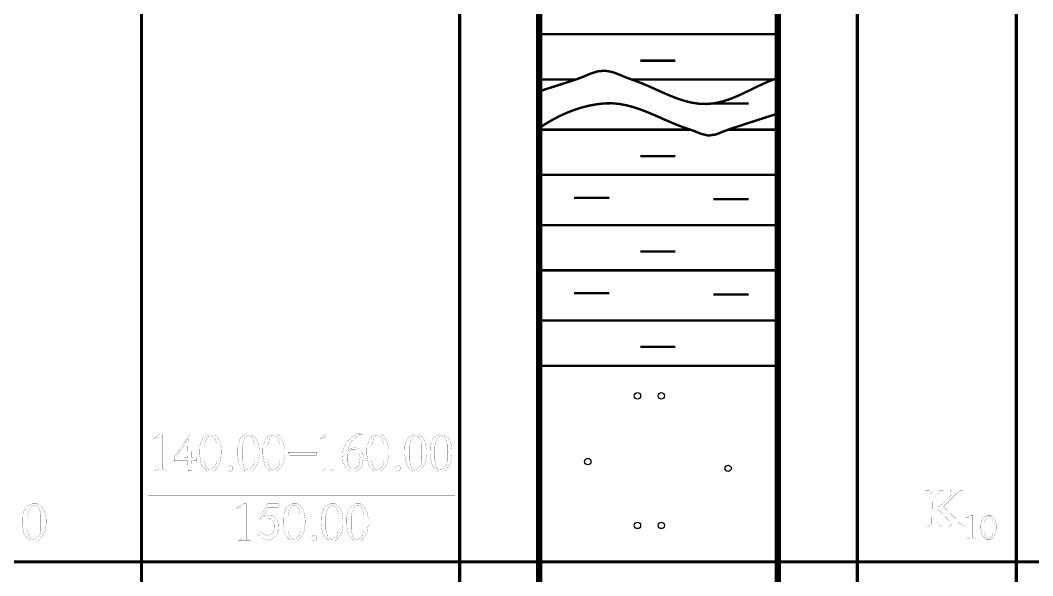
# Model space of a CAD drawing. Extents: x 94 to 452, y -72 to 1042.
# Drawn here: x 158.6 to 222.3, y 556.2 to 591.2 of the extents above; entities that cross this region are included whole.
import ezdxf

# ---------------------------------------------------------------- set-up
doc = ezdxf.new("R2010")
doc.units = 0
doc.header["$MEASUREMENT"] = 0
doc.layers.get('0').update_dxf_attribs({"color": 6})
doc.layers.add('TREE_LAYER', color=7, linetype='Continuous')

# ---------------------------------------------------------------- blocks, each defined once
blk = doc.blocks.new('SUB_BLK_141')
at = {"color": 0}
blk.add_circle((0, 0), 0.5, dxfattribs=at)

msp = doc.modelspace()

# ---------------------------------------------------------------- linework, layer by layer
at = {"layer": 'TREE_LAYER'}
for points, const_width, elevation in [([(166.22612, 617.294139), (166.22612, 557.107476)], 0.2, 60.186663), ([(186.22612, 617.294139), (186.22612, 557.107476)], 0.2, 60.186663), ([(186.22612, 617.294139), (186.22612, 557.107476)], 0.2, 60.186663), ([(211.22612, 617.294139), (211.22612, 557.107476)], 0.2, 60.186663), ([(221.22612, 617.294139), (221.22612, 557.107476)], 0.2, 60.186663), ([(191.22612, 593.442013), (191.22612, 590.290341)], 0.4, 3.151672), ([(206.22612, 593.442013), (206.22612, 590.290341)], 0.4, 3.151672), ([(191.22612, 590.290341), (191.22612, 587.442013)], 0.4, 2.848328), ([(191.22612, 590.290341), (206.22612, 590.290341)], 0.15, 15), ([(206.22612, 590.290341), (206.22612, 587.546433)], 0.4, 2.743908), ([(197.577349, 588.629783), (199.793309, 588.629783)], 0.15, 2.215959), ([(191.22612, 587.442013), (191.22612, 586.700936)], 0.4, 0.741077), ([(191.22612, 586.700936), (191.688228, 586.848919), (192.150335, 586.996902), (192.612443, 587.144884), (193.07455, 587.292867), (193.536658, 587.44085), (193.991425, 587.616181), (194.440063, 587.807529), (194.895855, 587.955105), (195.371135, 587.999222), (195.838709, 587.912016), (196.290418, 587.742119), (196.739611, 587.549423), (197.197777, 587.386444), (197.653897, 587.214916), (198.104833, 587.024362), (198.552474, 586.823854), (198.998709, 586.622462), (199.445428, 586.429257), (199.894521, 586.25331), (200.347877, 586.103691), (200.807385, 585.98947), (201.274937, 585.919718), (201.75242, 585.903507), (202.231349, 585.947539), (202.696915, 586.045776), (203.151639, 586.187957), (203.598305, 586.363824), (204.039697, 586.563118), (204.4786, 586.775577), (204.917798, 586.990943), (205.360074, 587.198956), (205.808213, 587.389355), (205.945574, 587.442013)], 0.15, 15.527163), ([(191.22612, 587.442013), (193.540292, 587.442013)], 0.15, 2.314171), ([(197.031244, 587.442013), (205.945574, 587.442013)], 0.15, 8.91433), ([(205.945574, 587.442013), (206.22612, 587.546433)], 0.15, 0.299349), ([(206.22612, 587.546433), (206.22612, 585.303624)], 0.4, 2.24281), ([(191.22612, 586.700936), (191.22612, 584.390661)], 0.4, 2.310275), ([(191.22612, 584.390661), (191.640149, 584.661186), (192.06721, 584.912123), (192.506294, 585.141349), (192.956391, 585.346743), (193.416491, 585.526183), (193.885583, 585.677546), (194.362657, 585.798711), (194.846705, 585.887555), (195.336708, 585.941947), (195.823993, 585.948348), (196.302428, 585.901327), (196.773502, 585.808791), (197.238707, 585.678649), (197.699533, 585.518808), (198.157472, 585.337177), (198.614015, 585.141664), (199.070652, 584.940177), (199.528874, 584.740624), (199.990173, 584.550913), (200.456039, 584.378953), (200.925255, 584.221466), (201.38499, 584.033299), (201.855706, 583.917843), (202.33551, 583.984236), (202.792953, 584.17012), (203.257213, 584.342187), (203.726826, 584.495281), (204.196648, 584.647729), (204.666613, 584.79974), (205.136653, 584.951521), (205.606699, 585.103281), (206.076685, 585.25523), (206.22612, 585.303624)], 0.15, 15.806011), ([(202.173905, 585.926466), (204.389864, 585.926466)], 0.15, 2.215959), ([(206.22612, 585.303624), (206.22612, 584.290341)], 0.4, 1.013283), ([(191.22612, 584.390661), (191.22612, 584.290341)], 0.4, 0.10032), ([(191.22612, 584.290341), (191.22612, 581.442013)], 0.4, 2.848328), ([(191.22612, 584.290341), (200.729327, 584.290341)], 0.15, 9.503207), ([(203.098798, 584.290341), (206.22612, 584.290341)], 0.15, 3.127322), ([(206.22612, 584.290341), (206.22612, 581.442013)], 0.4, 2.848328), ([(197.577349, 582.629783), (199.793309, 582.629783)], 0.15, 2.215959), ([(191.22612, 581.442013), (191.22612, 578.290341)], 0.4, 3.151672), ([(191.22612, 581.442013), (206.22612, 581.442013)], 0.15, 15), ([(206.22612, 581.442013), (206.22612, 578.290341)], 0.4, 3.151672), ([(193.424505, 580.00862), (195.640464, 580.00862)], 0.15, 2.215959), ([(202.173905, 579.926466), (204.389864, 579.926466)], 0.15, 2.215959), ([(191.22612, 578.290341), (191.22612, 575.442013)], 0.4, 2.848328), ([(191.22612, 578.290341), (206.22612, 578.290341)], 0.15, 15), ([(206.22612, 578.290341), (206.22612, 575.442013)], 0.4, 2.848328), ([(197.577349, 576.629783), (199.793309, 576.629783)], 0.15, 2.215959), ([(191.22612, 575.442013), (191.22612, 572.290341)], 0.4, 3.151672), ([(191.22612, 575.442013), (206.22612, 575.442013)], 0.15, 15), ([(206.22612, 575.442013), (206.22612, 572.290341)], 0.4, 3.151672), ([(193.424505, 574.00862), (195.640464, 574.00862)], 0.15, 2.215959), ([(202.173905, 573.926466), (204.389864, 573.926466)], 0.15, 2.215959), ([(191.22612, 572.290341), (191.22612, 569.442013)], 0.4, 2.848328), ([(191.22612, 572.290341), (206.22612, 572.290341)], 0.15, 15), ([(206.22612, 572.290341), (206.22612, 569.442013)], 0.4, 2.848328), ([(197.577349, 570.629783), (199.793309, 570.629783)], 0.15, 2.215959), ([(191.22612, 569.442013), (191.22612, 557.107476)], 0.4, 12.334538), ([(191.22612, 569.442013), (206.22612, 569.442013)], 0.15, 15), ([(206.22612, 569.442013), (206.22612, 557.107476)], 0.4, 12.334538), ([(167.56408, 565.131467), (167.388394, 565.131467), (166.936629, 564.856958), (166.961727, 564.856958), (167.288002, 564.953036), (167.288002, 564.705977), (167.288002, 563.017742), (167.275453, 562.921663), (167.06212, 562.825585), (167.789963, 562.825585), (167.601727, 562.907938), (167.56408, 562.921663), (167.56408, 563.004016), (167.56408, 565.131467), (167.56408, 565.131467)], 0.01, 167), ([(169.383688, 565.131467), (169.258198, 565.131467), (168.279375, 563.676565), (168.279375, 563.456958), (169.132708, 563.456958), (169.157806, 562.853036), (169.383688, 562.853036), (169.371139, 563.470683), (169.684865, 563.456958), (169.684865, 563.676565), (169.371139, 563.690291), (169.383688, 565.131467), (169.383688, 565.131467)], 0.01, 167), ([(169.082512, 564.692252), (169.157806, 564.815781), (169.120159, 563.690291), (168.480159, 563.676565), (168.455061, 563.704016), (168.480159, 563.81382), (169.082512, 564.692252), (169.082512, 564.692252)], 0.01, 167), ([(170.751531, 565.131467), (170.450355, 565.131467), (170.199375, 564.994213), (170.061335, 564.884409), (169.973492, 564.664801), (169.885649, 564.417742), (169.8731, 564.08833), (169.8731, 563.868722), (169.973492, 563.264801), (170.136629, 563.017742), (170.375061, 562.798134), (170.751531, 562.798134), (170.751531, 562.798134), (170.877022, 562.894213), (171.015061, 563.072644), (171.178198, 563.374605), (171.215845, 563.635389), (171.253492, 563.854997), (171.253492, 563.964801), (171.253492, 564.156958), (171.190747, 564.541271), (171.077806, 564.815781), (170.952316, 564.994213), (170.751531, 565.131467), (170.751531, 565.131467)], 0.01, 167), ([(170.550747, 565.049114), (170.575845, 565.049114), (170.776629, 564.966762), (170.877022, 564.774605), (170.952316, 564.486369), (170.952316, 563.443232), (170.877022, 563.127546), (170.575845, 562.880487), (170.450355, 562.907938), (170.274669, 563.058918), (170.174277, 563.484409), (170.174277, 564.376565), (170.249571, 564.692252), (170.349963, 564.91186), (170.488002, 565.035389), (170.550747, 565.049114), (170.550747, 565.049114)], 0.01, 167), ([(173.135845, 565.131467), (172.834669, 565.131467), (172.583688, 564.994213), (172.445649, 564.884409), (172.357806, 564.664801), (172.269963, 564.417742), (172.257414, 564.08833), (172.257414, 563.868722), (172.357806, 563.264801), (172.520943, 563.017742), (172.759375, 562.798134), (173.135845, 562.798134), (173.135845, 562.798134), (173.261335, 562.894213), (173.399375, 563.072644), (173.562512, 563.374605), (173.600159, 563.635389), (173.637806, 563.854997), (173.637806, 563.964801), (173.637806, 564.156958), (173.575061, 564.541271), (173.46212, 564.815781), (173.33663, 564.994213), (173.135845, 565.131467), (173.135845, 565.131467)], 0.01, 167), ([(172.935061, 565.049114), (172.960159, 565.049114), (173.160943, 564.966762), (173.261335, 564.774605), (173.33663, 564.486369), (173.33663, 563.443232), (173.261335, 563.127546), (172.960159, 562.880487), (172.834669, 562.907938), (172.658982, 563.058918), (172.55859, 563.484409), (172.55859, 564.376565), (172.633884, 564.692252), (172.734277, 564.91186), (172.872316, 565.035389), (172.935061, 565.049114), (172.935061, 565.049114)], 0.01, 167), ([(174.729571, 565.131467), (174.428394, 565.131467), (174.177414, 564.994213), (174.039375, 564.884409), (173.951531, 564.664801), (173.863688, 564.417742), (173.851139, 564.08833), (173.851139, 563.868722), (173.951531, 563.264801), (174.114669, 563.017742), (174.3531, 562.798134), (174.729571, 562.798134), (174.729571, 562.798134), (174.855061, 562.894213), (174.9931, 563.072644), (175.156237, 563.374605), (175.193884, 563.635389), (175.231532, 563.854997), (175.231532, 563.964801), (175.231532, 564.156958), (175.168786, 564.541271), (175.055845, 564.815781), (174.930355, 564.994213), (174.729571, 565.131467), (174.729571, 565.131467)], 0.01, 167), ([(174.528786, 565.049114), (174.553884, 565.049114), (174.754669, 564.966762), (174.855061, 564.774605), (174.930355, 564.486369), (174.930355, 563.443232), (174.855061, 563.127546), (174.553884, 562.880487), (174.428394, 562.907938), (174.252708, 563.058918), (174.152316, 563.484409), (174.152316, 564.376565), (174.22761, 564.692252), (174.328002, 564.91186), (174.466041, 565.035389), (174.528786, 565.049114), (174.528786, 565.049114)], 0.01, 167), ([(178.080159, 565.131467), (177.904473, 565.131467), (177.452708, 564.856958), (177.477806, 564.856958), (177.804081, 564.953036), (177.804081, 564.705977), (177.804081, 563.017742), (177.791532, 562.921663), (177.578198, 562.825585), (178.306041, 562.825585), (178.117806, 562.907938), (178.080159, 562.921663), (178.080159, 563.004016), (178.080159, 565.131467), (178.080159, 565.131467)], 0.01, 167), ([(180.100551, 565.131467), (179.811924, 565.186369), (179.397806, 564.91186), (179.09663, 564.582448), (178.933492, 564.266762), (178.845649, 563.896173), (178.895845, 563.374605), (179.09663, 562.976565), (179.360159, 562.798134), (179.673885, 562.798134), (179.824473, 562.866762), (180.012708, 563.017742), (180.1131, 563.23735), (180.175845, 563.553036), (180.175845, 563.676565), (180.138198, 563.923624), (180.037806, 564.060879), (179.975061, 564.143232), (179.887218, 564.225585), (179.749179, 564.266762), (179.523296, 564.294213), (179.335061, 564.21186), (179.197022, 564.115781), (179.22212, 564.239311), (179.397806, 564.664801), (179.410355, 564.678526), (179.673885, 564.925585), (179.899767, 565.090291), (179.899767, 565.090291), (180.100551, 565.104016), (180.100551, 565.131467), (180.100551, 565.131467)], 0.01, 167), ([(181.26761, 565.131467), (180.966434, 565.131467), (180.715453, 564.994213), (180.577414, 564.884409), (180.489571, 564.664801), (180.401728, 564.417742), (180.389179, 564.08833), (180.389179, 563.868722), (180.489571, 563.264801), (180.652708, 563.017742), (180.891139, 562.798134), (181.26761, 562.798134), (181.26761, 562.798134), (181.3931, 562.894213), (181.531139, 563.072644), (181.694277, 563.374605), (181.731924, 563.635389), (181.769571, 563.854997), (181.769571, 563.964801), (181.769571, 564.156958), (181.706826, 564.541271), (181.593885, 564.815781), (181.468394, 564.994213), (181.26761, 565.131467), (181.26761, 565.131467)], 0.01, 167), ([(181.066826, 565.049114), (181.091924, 565.049114), (181.292708, 564.966762), (181.3931, 564.774605), (181.468394, 564.486369), (181.468394, 563.443232), (181.3931, 563.127546), (181.091924, 562.880487), (180.966434, 562.907938), (180.790747, 563.058918), (180.690355, 563.484409), (180.690355, 564.376565), (180.765649, 564.692252), (180.866041, 564.91186), (181.004081, 565.035389), (181.066826, 565.049114), (181.066826, 565.049114)], 0.01, 167), ([(183.651924, 565.131467), (183.350747, 565.131467), (183.099767, 564.994213), (182.961728, 564.884409), (182.873885, 564.664801), (182.786041, 564.417742), (182.773492, 564.08833), (182.773492, 563.868722), (182.873885, 563.264801), (183.037022, 563.017742), (183.275453, 562.798134), (183.651924, 562.798134), (183.651924, 562.798134), (183.777414, 562.894213), (183.915453, 563.072644), (184.07859, 563.374605), (184.116238, 563.635389), (184.153885, 563.854997), (184.153885, 563.964801), (184.153885, 564.156958), (184.091139, 564.541271), (183.978198, 564.815781), (183.852708, 564.994213), (183.651924, 565.131467), (183.651924, 565.131467)], 0.01, 167), ([(183.451139, 565.049114), (183.476238, 565.049114), (183.677022, 564.966762), (183.777414, 564.774605), (183.852708, 564.486369), (183.852708, 563.443232), (183.777414, 563.127546), (183.476238, 562.880487), (183.350747, 562.907938), (183.175061, 563.058918), (183.074669, 563.484409), (183.074669, 564.376565), (183.149963, 564.692252), (183.250355, 564.91186), (183.388394, 565.035389), (183.451139, 565.049114), (183.451139, 565.049114)], 0.01, 167), ([(185.245649, 565.131467), (184.944473, 565.131467), (184.693492, 564.994213), (184.555453, 564.884409), (184.46761, 564.664801), (184.379767, 564.417742), (184.367218, 564.08833), (184.367218, 563.868722), (184.46761, 563.264801), (184.630747, 563.017742), (184.869179, 562.798134), (185.245649, 562.798134), (185.245649, 562.798134), (185.37114, 562.894213), (185.509179, 563.072644), (185.672316, 563.374605), (185.709963, 563.635389), (185.74761, 563.854997), (185.74761, 563.964801), (185.74761, 564.156958), (185.684865, 564.541271), (185.571924, 564.815781), (185.446434, 564.994213), (185.245649, 565.131467), (185.245649, 565.131467)], 0.01, 167), ([(185.044865, 565.049114), (185.069963, 565.049114), (185.270747, 564.966762), (185.37114, 564.774605), (185.446434, 564.486369), (185.446434, 563.443232), (185.37114, 563.127546), (185.069963, 562.880487), (184.944473, 562.907938), (184.768787, 563.058918), (184.668394, 563.484409), (184.668394, 564.376565), (184.743689, 564.692252), (184.844081, 564.91186), (184.98212, 565.035389), (185.044865, 565.049114), (185.044865, 565.049114)], 0.01, 167), ([(177.251924, 564.005977), (175.444865, 564.005977), (175.444865, 563.896173), (175.520159, 563.81382), (177.226826, 563.81382), (177.251924, 563.854997), (177.251924, 564.005977), (177.251924, 564.005977)], 0.01, 167), ([(179.360159, 564.102056), (179.422904, 564.170683), (179.673885, 564.170683), (179.874669, 563.964801), (179.975061, 563.690291), (179.912316, 563.196173), (179.673885, 562.949114), (179.523296, 562.949114), (179.284865, 563.11382), (179.171924, 563.374605), (179.171924, 563.841271), (179.297414, 564.033428), (179.360159, 564.102056), (179.360159, 564.102056)], 0.01, 167), ([(171.943688, 563.127546), (171.843296, 563.168722), (171.742904, 563.127546), (171.66761, 563.045193), (171.66761, 562.866762), (171.768002, 562.798134), (171.943688, 562.839311), (171.968786, 562.935389), (171.968786, 562.949114), (171.968786, 563.058918), (171.943688, 563.127546), (171.943688, 563.127546)], 0.01, 167), ([(182.459767, 563.127546), (182.359375, 563.168722), (182.258983, 563.127546), (182.183688, 563.045193), (182.183688, 562.866762), (182.284081, 562.798134), (182.459767, 562.839311), (182.484865, 562.935389), (182.484865, 562.949114), (182.484865, 563.058918), (182.459767, 563.127546), (182.459767, 563.127546)], 0.01, 167), ([(216.633085, 561.604644), (215.535046, 561.604644), (215.535046, 561.577193), (215.754654, 561.577193), (215.946811, 561.357585), (215.905634, 559.490918), (215.727203, 559.339938), (215.535046, 559.298761), (216.564458, 559.298761), (216.49583, 559.339938), (216.276222, 559.532095), (216.276222, 560.300722), (216.303673, 560.383075), (216.317399, 560.396801), (217.168379, 559.504644), (216.976222, 559.298761), (218.060536, 559.298761), (217.676222, 559.504644), (217.62132, 559.573271), (216.646811, 560.588958), (217.525242, 561.467389), (217.703673, 561.577193), (217.840928, 561.577193), (217.840928, 561.604644), (217.04485, 561.604644), (217.182105, 561.49484), (217.182105, 561.357585), (216.756614, 560.918369), (216.317399, 560.547781), (216.276222, 560.616409), (216.276222, 561.385036), (216.427203, 561.577193), (216.633085, 561.577193), (216.633085, 561.604644), (216.633085, 561.604644)], 0.01, 102), ([(166.660551, 561.305487), (185.935845, 561.305487)], 0.01, 167), ([(159.681179, 560.754425), (159.351767, 560.754425), (159.077258, 560.61717), (158.926277, 560.507366), (158.830199, 560.287759), (158.73412, 560.0407), (158.720395, 559.711288), (158.720395, 559.49168), (158.830199, 558.887759), (159.00863, 558.6407), (159.269414, 558.421092), (159.681179, 558.421092), (159.681179, 558.421092), (159.818434, 558.51717), (159.969414, 558.695602), (160.147846, 558.997563), (160.189022, 559.258347), (160.230199, 559.477955), (160.230199, 559.587759), (160.230199, 559.779916), (160.161571, 560.164229), (160.038042, 560.438739), (159.900787, 560.61717), (159.681179, 560.754425), (159.681179, 560.754425)], 0.01, 167), ([(159.461571, 560.672072), (159.489022, 560.672072), (159.70863, 560.589719), (159.818434, 560.397563), (159.900787, 560.109327), (159.900787, 559.06619), (159.818434, 558.750504), (159.489022, 558.503445), (159.351767, 558.530896), (159.15961, 558.681876), (159.049807, 559.107366), (159.049807, 559.999523), (159.132159, 560.31521), (159.241963, 560.534817), (159.392944, 560.658347), (159.461571, 560.672072), (159.461571, 560.672072)], 0.01, 167), ([(172.82212, 560.756467), (172.646433, 560.756467), (172.194669, 560.481958), (172.219767, 560.481958), (172.546041, 560.578036), (172.546041, 560.330977), (172.546041, 558.642742), (172.533492, 558.546663), (172.320159, 558.450585), (173.048002, 558.450585), (172.859767, 558.532938), (172.82212, 558.546663), (172.82212, 558.629016), (172.82212, 560.756467), (172.82212, 560.756467)], 0.01, 167), ([(174.842512, 560.756467), (174.139767, 560.756467), (174.014277, 560.523134), (173.738198, 559.919213), (173.688002, 559.83686), (174.139767, 559.850585), (174.440943, 559.740781), (174.578982, 559.548624), (174.591531, 559.28784), (174.541335, 559.01333), (174.440943, 558.889801), (174.3531, 558.821173), (174.164865, 558.766271), (173.97663, 558.807448), (173.826041, 558.903526), (173.637806, 558.999605), (173.512316, 558.876075), (173.813492, 558.58784), (174.114669, 558.505487), (174.277806, 558.464311), (174.578982, 558.629016), (174.74212, 558.848624), (174.817414, 559.068232), (174.842512, 559.452546), (174.779767, 559.685879), (174.654277, 559.891762), (174.466041, 560.015291), (174.189963, 560.042742), (173.888786, 559.960389), (173.951531, 560.070193), (174.152316, 560.509409), (174.817414, 560.509409), (174.917806, 560.68784), (174.842512, 560.756467), (174.842512, 560.756467)], 0.01, 167), ([(176.009571, 560.756467), (175.708394, 560.756467), (175.457414, 560.619213), (175.319375, 560.509409), (175.231532, 560.289801), (175.143688, 560.042742), (175.131139, 559.71333), (175.131139, 559.493722), (175.231532, 558.889801), (175.394669, 558.642742), (175.6331, 558.423134), (176.009571, 558.423134), (176.009571, 558.423134), (176.135061, 558.519213), (176.2731, 558.697644), (176.436237, 558.999605), (176.473884, 559.260389), (176.511532, 559.479997), (176.511532, 559.589801), (176.511532, 559.781958), (176.448786, 560.166271), (176.335845, 560.440781), (176.210355, 560.619213), (176.009571, 560.756467), (176.009571, 560.756467)], 0.01, 167), ([(175.808786, 560.674114), (175.833884, 560.674114), (176.034669, 560.591762), (176.135061, 560.399605), (176.210355, 560.111369), (176.210355, 559.068232), (176.135061, 558.752546), (175.833884, 558.505487), (175.708394, 558.532938), (175.532708, 558.683918), (175.432316, 559.109409), (175.432316, 560.001565), (175.50761, 560.317252), (175.608002, 560.53686), (175.746041, 560.660389), (175.808786, 560.674114), (175.808786, 560.674114)], 0.01, 167), ([(178.393884, 560.756467), (178.092708, 560.756467), (177.841728, 560.619213), (177.703688, 560.509409), (177.615845, 560.289801), (177.528002, 560.042742), (177.515453, 559.71333), (177.515453, 559.493722), (177.615845, 558.889801), (177.778983, 558.642742), (178.017414, 558.423134), (178.393884, 558.423134), (178.393884, 558.423134), (178.519375, 558.519213), (178.657414, 558.697644), (178.820551, 558.999605), (178.858198, 559.260389), (178.895845, 559.479997), (178.895845, 559.589801), (178.895845, 559.781958), (178.8331, 560.166271), (178.720159, 560.440781), (178.594669, 560.619213), (178.393884, 560.756467), (178.393884, 560.756467)], 0.01, 167), ([(178.1931, 560.674114), (178.218198, 560.674114), (178.418983, 560.591762), (178.519375, 560.399605), (178.594669, 560.111369), (178.594669, 559.068232), (178.519375, 558.752546), (178.218198, 558.505487), (178.092708, 558.532938), (177.917022, 558.683918), (177.81663, 559.109409), (177.81663, 560.001565), (177.891924, 560.317252), (177.992316, 560.53686), (178.130355, 560.660389), (178.1931, 560.674114), (178.1931, 560.674114)], 0.01, 167), ([(179.98761, 560.756467), (179.686434, 560.756467), (179.435453, 560.619213), (179.297414, 560.509409), (179.209571, 560.289801), (179.121728, 560.042742), (179.109179, 559.71333), (179.109179, 559.493722), (179.209571, 558.889801), (179.372708, 558.642742), (179.611139, 558.423134), (179.98761, 558.423134), (179.98761, 558.423134), (180.1131, 558.519213), (180.251139, 558.697644), (180.414277, 558.999605), (180.451924, 559.260389), (180.489571, 559.479997), (180.489571, 559.589801), (180.489571, 559.781958), (180.426826, 560.166271), (180.313885, 560.440781), (180.188394, 560.619213), (179.98761, 560.756467), (179.98761, 560.756467)], 0.01, 167), ([(179.786826, 560.674114), (179.811924, 560.674114), (180.012708, 560.591762), (180.1131, 560.399605), (180.188394, 560.111369), (180.188394, 559.068232), (180.1131, 558.752546), (179.811924, 558.505487), (179.686434, 558.532938), (179.510747, 558.683918), (179.410355, 559.109409), (179.410355, 560.001565), (179.485649, 560.317252), (179.586041, 560.53686), (179.724081, 560.660389), (179.786826, 560.674114), (179.786826, 560.674114)], 0.01, 167), ([(218.483281, 560.046801), (218.358379, 560.046801), (218.037203, 559.868369), (218.055046, 559.868369), (218.287007, 559.93082), (218.287007, 559.770232), (218.287007, 558.672879), (218.278085, 558.610428), (218.126418, 558.547977), (218.643869, 558.547977), (218.510046, 558.601507), (218.483281, 558.610428), (218.483281, 558.663958), (218.483281, 560.046801), (218.483281, 560.046801)], 0.01, 102), ([(219.61632, 560.046801), (219.402203, 560.046801), (219.223771, 559.957585), (219.125634, 559.886212), (219.063183, 559.743467), (219.000732, 559.582879), (218.991811, 559.368761), (218.991811, 559.226016), (219.063183, 558.833467), (219.179163, 558.672879), (219.348673, 558.530134), (219.61632, 558.530134), (219.61632, 558.530134), (219.705536, 558.592585), (219.803673, 558.708565), (219.919654, 558.90484), (219.946418, 559.07435), (219.973183, 559.217095), (219.973183, 559.288467), (219.973183, 559.413369), (219.928575, 559.663173), (219.848281, 559.841605), (219.759065, 559.957585), (219.61632, 560.046801), (219.61632, 560.046801)], 0.01, 102), ([(219.473575, 559.993271), (219.491418, 559.993271), (219.634163, 559.939742), (219.705536, 559.81484), (219.759065, 559.627487), (219.759065, 558.949448), (219.705536, 558.744252), (219.491418, 558.583663), (219.402203, 558.601507), (219.277301, 558.699644), (219.205928, 558.976212), (219.205928, 559.556114), (219.259458, 559.76131), (219.33083, 559.904056), (219.428967, 559.98435), (219.473575, 559.993271), (219.473575, 559.993271)], 0.01, 102), ([(177.201728, 558.752546), (177.101335, 558.793722), (177.000943, 558.752546), (176.925649, 558.670193), (176.925649, 558.491762), (177.026041, 558.423134), (177.201728, 558.464311), (177.226826, 558.560389), (177.226826, 558.574114), (177.226826, 558.683918), (177.201728, 558.752546), (177.201728, 558.752546)], 0.01, 167), ([(146.22612, 557.107476), (166.22612, 557.107476)], 0.2, 20), ([(166.22612, 557.107476), (166.22612, 536.892986)], 0.2, 20.21449), ([(166.22612, 557.107476), (186.22612, 557.107476)], 0.2, 20), ([(186.22612, 557.107476), (186.22612, 536.892986)], 0.2, 20.21449), ([(186.22612, 557.107476), (186.22612, 536.892986)], 0.2, 20.21449), ([(186.22612, 557.107476), (191.22612, 557.107476)], 0.2, 5), ([(191.22612, 557.107476), (191.22612, 554.295011)], 0.4, 2.812465), ([(191.22612, 557.107476), (206.22612, 557.107476)], 0.2, 15), ([(206.22612, 557.107476), (206.22612, 554.295011)], 0.4, 2.812465), ([(206.22612, 557.107476), (211.22612, 557.107476)], 0.2, 5), ([(211.22612, 557.107476), (211.22612, 536.878691)], 0.2, 20.228785), ([(211.22612, 557.107476), (221.22612, 557.107476)], 0.2, 10), ([(221.22612, 557.107476), (221.22612, 536.879451)], 0.2, 20.228025), ([(221.22612, 557.107476), (399.22612, 557.107476)], 0.2, 178)]:
    msp.add_lwpolyline(points, dxfattribs=dict(at, const_width=const_width, elevation=elevation))

# ---------------------------------------------------------------- block references
at = {"layer": 'TREE_LAYER', "xscale": 0.4, "yscale": 0.4}
for p in [(197.404093, 567.54934), (198.904093, 567.54934), (194.28075, 563.412664), (203.101602, 562.98683), (197.404093, 559.397656), (198.904093, 559.397656)]:
    msp.add_blockref('SUB_BLK_141', p, dxfattribs=at)

doc.saveas('drawing.dxf')
